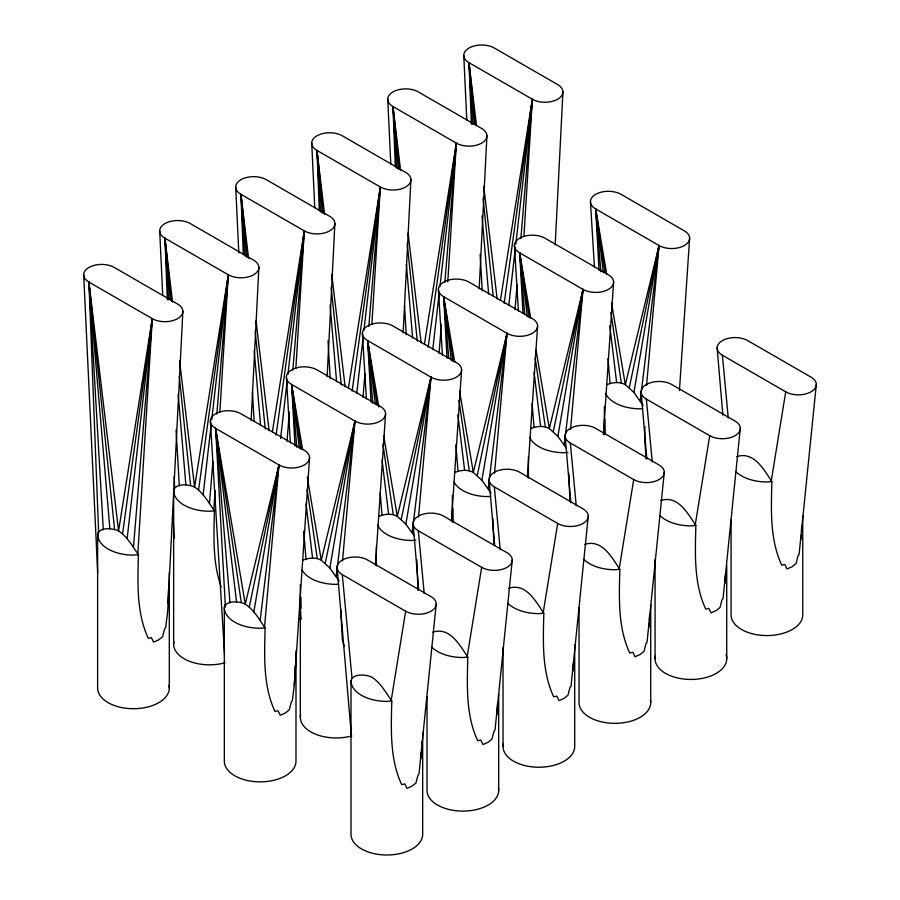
<?xml version="1.0" encoding="UTF-8"?>
<svg xmlns="http://www.w3.org/2000/svg" width="900" height="900" viewBox="0 0 900 900"><rect width="100%" height="100%" fill="white"/><g stroke="black" fill="none" stroke-linecap="round" stroke-linejoin="round"><path stroke-width="1.35" d="M98.269 535.669C96.964 526.545 113.141 528.131 118.575 530.955C127.35 536.771 132.57 546.278 138.409 554.738C137.767 582.773 136.226 612.383 148.297 638.347L151.38 637.605L153.585 642.127L158.681 639.877L162.619 636.671L164.498 629.156L165.645 627.559L167.602 612.45L182.869 311.344M224.955 607.455C225.45 599.951 240.041 601.346 245.261 604.102C254.036 609.919 259.256 619.425 265.095 627.874C264.465 655.92 262.912 685.53 274.984 711.484L278.066 710.752L280.271 715.275L285.368 713.014L289.305 709.819L291.184 702.293L292.331 700.695L294.289 685.586L309.555 457.639M168.446 589.826L168.075 603.428M214.414 510.851L209.475 511.223A35.831 20.689 0 0 1 173.644 490.534C175.511 482.974 188.854 484.267 194.591 487.069C203.355 492.885 208.575 502.391 214.414 510.851C213.795 536.288 212.614 562.725 221.153 586.957M340.673 609.176L342.36 639.911L344.284 646.56M422.674 732.375L422.674 834.311A35.831 20.689 0 0 1 386.843 855A35.831 20.689 0 0 1 351.011 834.311L351.011 680.704C352.879 673.155 366.221 674.438 371.947 677.239C380.723 683.055 385.942 692.561 391.781 701.021C391.151 729.067 389.599 758.666 401.681 784.631L404.764 783.889L406.969 788.423L412.065 786.161L416.002 782.955L417.87 775.44L419.017 773.842L436.241 603.923M416.79 559.688L418.005 590.434M432.697 632.194C449.933 626.467 459.945 645.39 467.798 657.135C467.168 685.181 465.615 714.78 477.686 740.745L480.769 740.002L482.974 744.536L488.07 742.275L492.007 739.069L493.886 731.554L495.034 729.956L512.257 560.036M492.75 518.602L493.931 545.153M508.714 588.308C525.938 582.581 535.961 601.504 543.814 613.249C543.173 641.295 541.631 670.894 553.702 696.859L556.785 696.116L558.99 700.65L564.086 698.389L568.024 695.183L569.903 687.668L571.05 686.07L588.274 516.15M568.789 473.321L569.936 501.266M584.73 544.421C601.954 538.695 611.977 557.618 619.83 569.363C619.189 597.409 617.636 627.008 629.719 652.972L632.801 652.241L635.006 656.764L640.102 654.502L644.04 651.296L645.919 643.781L647.066 642.184L664.29 472.264M644.85 426.634L644.659 437.827L646.043 458.775M660.735 500.535C677.97 494.809 687.982 513.731 695.835 525.476C695.205 553.523 693.653 583.121 705.735 609.086L708.817 608.355L711.023 612.877L716.119 610.616L720.056 607.421L721.935 599.895L723.071 598.298L740.295 428.377M736.751 456.649C753.986 450.923 763.999 469.845 771.851 481.59C771.221 509.636 769.669 539.235 781.74 565.2L784.822 564.469L787.028 568.991L792.124 566.73L796.061 563.535L797.94 556.009L799.087 554.411L816.311 384.491M294.761 676.575L295.11 665.741M421.627 744.3L421.718 741.589M497.554 703.125L496.991 714.847M649.631 613.991L649.361 620.629M801.518 530.28L801.653 526.219M251.134 420.525L258.874 267.457M327.139 376.639L334.89 223.571M403.155 332.752L410.906 179.685M479.171 288.866L486.923 135.799M555.188 244.98L562.939 91.913M294.289 685.586L294.694 677.857M420.986 758.734L421.324 752.288M573.007 670.961L573.413 663.232M649.024 627.075L649.226 623.216M725.04 583.189L725.512 574.166M801.045 539.303L801.248 535.444M137.812 554.029L152.28 318.656L88.931 282.094A17.921 10.339 0 0 1 88.931 267.457A17.921 10.339 0 0 1 114.278 267.457L177.615 304.031A17.921 10.339 0 0 1 177.615 318.656A17.921 10.339 0 0 1 152.28 318.656L118.575 530.955L88.931 282.094L98.595 531.529M213.829 510.142L215.032 490.534M219.859 412.076L228.296 274.77L164.947 238.208A17.921 10.339 0 0 1 164.947 223.571A17.921 10.339 0 0 1 190.282 223.571L253.631 260.145A17.921 10.339 0 0 1 253.631 274.77A17.921 10.339 0 0 1 228.296 274.77L194.591 487.069L179.516 360.551M295.875 368.19L304.312 230.884L240.964 194.321A17.921 10.339 0 0 1 240.964 179.685A17.921 10.339 0 0 1 266.299 179.685L329.647 216.259A17.921 10.339 0 0 1 329.647 230.884A17.921 10.339 0 0 1 304.312 230.884L272.363 432.079M371.88 324.304L380.317 186.998L316.98 150.435A17.921 10.339 0 0 1 316.98 135.799A17.921 10.339 0 0 1 342.315 135.799L405.664 172.373A17.921 10.339 0 0 1 405.664 186.998A17.921 10.339 0 0 1 380.317 186.998L348.379 388.192M447.806 281.812L456.334 143.111L392.985 106.549A17.921 10.339 0 0 1 392.985 91.913A17.921 10.339 0 0 1 418.331 91.913L481.669 128.486A17.921 10.339 0 0 1 481.669 143.111A17.921 10.339 0 0 1 456.334 143.111L424.395 344.306M523.913 236.531L532.35 99.225L469.001 62.663A17.921 10.339 0 0 1 469.001 48.026A17.921 10.339 0 0 1 494.336 48.026L557.685 84.6A17.921 10.339 0 0 1 557.685 99.225A17.921 10.339 0 0 1 532.35 99.225L500.4 300.42M375.457 564.784L385.571 413.752M451.474 520.898L461.588 369.866M527.479 477.011L537.592 325.98M603.405 434.531L613.609 282.094M679.421 390.645L689.625 238.208M133.47 547.2L152.28 318.656L122.558 533.891M209.475 503.314L212.917 461.509M216.821 414.124L228.296 274.77L198.562 490.005M286.988 441.315L289.395 412.054M292.838 370.238L304.312 230.884L276.109 435.015M362.993 397.429L364.95 373.736M368.843 326.351L380.317 186.998L352.125 391.129M439.009 353.543L441.416 324.281M444.859 282.465L456.334 143.111L428.141 347.243M515.025 309.656L517.084 284.569M520.875 238.579L532.35 99.225L504.157 303.356M264.51 627.176L278.966 464.951L215.629 428.377A17.921 10.339 0 0 1 215.629 413.752A17.921 10.339 0 0 1 240.964 413.752L304.312 450.315A17.921 10.339 0 0 1 304.312 464.951A17.921 10.339 0 0 1 278.966 464.951L245.261 604.102L215.629 428.377L225.281 604.665M342.517 560.914L354.983 421.065L291.634 384.491A17.921 10.339 0 0 1 291.634 369.866A17.921 10.339 0 0 1 316.98 369.866L380.317 406.429A17.921 10.339 0 0 1 380.317 421.065A17.921 10.339 0 0 1 354.983 421.065L321.277 560.216L329.85 567.99L339.064 581.006M418.522 517.028L430.999 377.179L367.65 340.605A17.921 10.339 0 0 1 367.65 325.98A17.921 10.339 0 0 1 392.985 325.98L456.334 362.543A17.921 10.339 0 0 1 456.334 377.179A17.921 10.339 0 0 1 430.999 377.179L397.294 516.33L405.855 524.104L414.36 535.984M494.539 473.141L507.015 333.293L443.666 296.719A17.921 10.339 0 0 1 443.666 282.094A17.921 10.339 0 0 1 469.001 282.094L532.35 318.656A17.921 10.339 0 0 1 532.35 333.293A17.921 10.339 0 0 1 507.015 333.293L473.31 472.444L481.871 480.218L491.096 493.234M570.555 429.255L583.02 289.406L519.683 252.833A17.921 10.339 0 0 1 519.683 238.208A17.921 10.339 0 0 1 545.017 238.208L608.366 274.77A17.921 10.339 0 0 1 608.366 289.406A17.921 10.339 0 0 1 583.02 289.406L549.315 428.558L557.887 436.331L566.381 448.211M646.571 385.369L659.036 245.52L595.688 208.946A17.921 10.339 0 0 1 595.688 194.321A17.921 10.339 0 0 1 621.034 194.321L684.371 230.884A17.921 10.339 0 0 1 684.371 245.52A17.921 10.339 0 0 1 659.036 245.52L625.331 384.671L633.904 392.445L643.117 405.473M127.136 538.74L152.28 318.656M203.153 494.854L211.106 425.205M211.748 419.636L228.296 274.77M280.597 438.424L287.123 381.319M287.921 374.355L304.312 230.884M356.771 393.154L363.139 337.433M363.938 330.469L380.317 186.998M432.787 349.267L438.998 294.941M439.942 286.582L456.334 143.111M508.804 305.381L515.329 248.265M515.801 244.091L532.35 99.225M260.156 620.347L278.966 464.951L249.244 607.039M336.173 576.461L354.983 421.065L325.26 563.153M412.178 532.575L430.999 377.179L401.265 519.266M488.194 488.689L507.015 333.293L477.281 475.38M564.21 444.803L583.02 289.406L553.298 431.494M640.226 400.916L659.036 245.52L629.314 387.608M391.196 700.312L405.664 611.235L342.315 574.661A17.921 10.339 0 0 1 342.315 560.036A17.921 10.339 0 0 1 367.65 560.036L430.999 596.61A17.921 10.339 0 0 1 430.999 611.235A17.921 10.339 0 0 1 405.664 611.235M467.213 656.426L481.669 567.349L418.331 530.775A17.921 10.339 0 0 1 418.331 516.15A17.921 10.339 0 0 1 443.666 516.15L507.015 552.724A17.921 10.339 0 0 1 507.015 567.349A17.921 10.339 0 0 1 481.669 567.349M543.217 612.54L557.685 523.462L494.336 486.889A17.921 10.339 0 0 1 494.336 472.264A17.921 10.339 0 0 1 519.683 472.264L583.02 508.838A17.921 10.339 0 0 1 583.02 523.462A17.921 10.339 0 0 1 557.685 523.462M619.234 568.654L633.701 479.576L570.352 443.002A17.921 10.339 0 0 1 570.352 428.377A17.921 10.339 0 0 1 595.688 428.377L659.036 464.951A17.921 10.339 0 0 1 659.036 479.576A17.921 10.339 0 0 1 633.701 479.576M695.25 524.767L709.717 435.69L646.369 399.116A17.921 10.339 0 0 1 646.369 384.491A17.921 10.339 0 0 1 671.704 384.491L735.053 421.065A17.921 10.339 0 0 1 735.053 435.69A17.921 10.339 0 0 1 709.717 435.69M771.266 480.892L785.722 391.804L722.385 355.23A17.921 10.339 0 0 1 722.385 340.605A17.921 10.339 0 0 1 747.72 340.605L811.069 377.179A17.921 10.339 0 0 1 811.069 391.804A17.921 10.339 0 0 1 785.722 391.804M253.834 611.876L278.966 464.951M329.85 567.99L354.983 421.065M405.855 524.104L430.999 377.179M481.871 480.218L507.015 333.293M557.887 436.331L583.02 289.406M633.904 392.445L659.036 245.52M168.986 685.327A35.831 20.689 0 0 1 135.81 708.671A35.831 20.689 0 0 1 97.627 688.028L97.627 534.42L98.28 531.596M295.988 650.857L295.988 761.164A35.831 20.689 0 0 1 260.156 781.852A35.831 20.689 0 0 1 224.325 761.164L224.325 607.567L224.966 604.732M606.533 384.806C612.45 382.365 619.526 381.397 625.331 384.671L611.561 303.03M530.516 428.692C536.434 426.251 543.521 425.284 549.315 428.558L536.017 349.684M454.5 472.579C460.418 470.137 467.505 469.17 473.31 472.444L459.54 390.803M378.484 516.465C384.401 514.024 391.489 513.056 397.294 516.33L383.76 436.072M302.479 560.351C308.396 557.91 315.473 556.942 321.277 560.216L307.271 477.191M642.69 408.634L640.226 408.825A35.831 20.689 0 0 1 605.61 393.491M567.911 452.43L564.21 452.711A35.831 20.689 0 0 1 529.594 437.377M490.669 496.406L488.194 496.598A35.831 20.689 0 0 1 454.118 482.299M771.851 481.59L766.913 481.961A35.831 20.689 0 0 1 735.874 471.623M138.409 554.738L133.47 555.109A35.831 20.689 0 0 1 97.627 534.42M415.89 540.202L412.178 540.484A35.831 20.689 0 0 1 377.572 525.15M695.835 525.476L690.896 525.847A35.831 20.689 0 0 1 659.869 515.509M338.636 584.179L336.173 584.37A35.831 20.689 0 0 1 302.085 570.071M619.83 569.363L614.88 569.734A35.831 20.689 0 0 1 583.852 559.395M265.095 627.874L260.156 628.256A35.831 20.689 0 0 1 224.325 607.567M543.814 613.249L538.875 613.62A35.831 20.689 0 0 1 507.836 603.281M467.798 657.135L462.859 657.506A35.831 20.689 0 0 1 431.82 647.168M391.781 701.021L386.843 701.393A35.831 20.689 0 0 1 351.011 680.704M599.062 270.506L595.688 208.946L606.656 273.983M522.979 312.998L519.683 252.833L530.651 317.858M447.041 358.279L443.666 296.719L454.635 361.744M371.025 402.165L367.65 340.605L378.855 407.014M295.009 446.051L291.634 384.491L302.603 449.516M600.863 271.789L595.688 208.946L605.048 272.486M610.942 312.548L621.326 382.995M524.734 314.28L519.683 252.833L529.234 317.756M535.14 357.817L545.31 426.881M448.729 358.166L443.666 296.719L453.229 361.642M458.921 400.32L469.294 470.767M372.825 403.447L367.65 340.605L377.213 405.529M382.905 444.206L393.277 514.654M296.809 447.334L291.634 384.491L301.196 449.415M307.103 489.476L317.272 558.54M229.995 602.933L215.629 428.377L241.256 602.426M595.688 208.946L603.394 272.801M609.761 325.553L616.624 382.478M519.683 252.833L527.377 316.688M534.082 372.218L540.608 426.364M471.386 124.312L469.001 62.663L476.46 125.224M483.739 186.401L497.149 299.014M443.666 296.719L451.373 360.574M457.897 414.72L464.603 470.25M395.325 166.804L392.985 106.549L400.601 170.494M408.06 233.066L421.144 342.9M367.65 340.605L375.356 404.46M382.05 459.99L388.586 514.136M319.309 210.69L316.98 150.435L324.596 214.38M331.718 274.174L345.127 386.786M291.634 384.491L299.34 448.346M306.034 503.876L312.57 558.023M243.292 254.576L240.964 194.321L248.58 258.266M256.028 320.839L269.111 430.673M215.629 428.377L236.554 601.909M167.333 299.858L164.947 238.208L172.564 302.152M472.579 124.234L469.001 62.663L475.515 125.505M483.053 198.124L493.189 295.886M396.562 168.12L392.985 106.549L399.51 169.391M407.183 243.405L417.319 341.168M320.546 212.006L316.98 150.435L323.494 213.278M331.166 287.291L341.303 385.054M244.53 255.893L240.964 194.321L247.477 257.164M255.15 331.178L265.286 428.94M168.525 299.779L164.947 238.208L171.461 301.05M179.28 376.459L190.575 485.392M103.309 529.785L88.931 282.094L114.57 529.279M722.385 355.23L728.258 417.96M646.369 399.116L652.241 461.846M570.352 443.002L576.225 505.733M494.336 486.889L500.209 549.619M418.331 530.775L424.204 593.505M342.315 574.661L351.968 677.812M717.131 347.918L722.857 415.125M641.126 391.804L646.841 459.011M565.11 435.69L570.825 502.897M469.001 62.663L474.21 123.975M482.006 215.955L488.632 293.996M489.094 479.576L494.696 545.389M392.985 106.549L398.306 169.256M406.35 264.026L412.616 337.882M413.077 523.462L418.68 589.275M316.98 150.435L322.301 213.143M330.098 305.123L336.611 381.769M337.061 567.349L351.484 736.774M240.964 194.321L246.285 257.029M254.205 350.404L260.595 425.655M164.947 238.208L170.156 299.52M178.189 394.29L185.884 484.875M88.931 282.094L109.867 528.761M607.995 358.369L610.065 383.501M532.091 403.65L534.049 427.387M455.85 444.746L458.032 471.274M380.183 492.817L382.027 515.16M303.705 531.113L306.011 559.046M590.445 201.634L594.428 267.255M604.17 427.826L604.597 434.801M514.429 245.52L518.411 311.141M528.154 471.713L528.491 477.293M438.412 289.406L442.395 355.027M452.059 514.204L452.486 521.179M362.407 333.293L366.39 398.914M376.211 560.88L376.47 565.065M286.391 377.179L290.374 442.8M299.947 600.57L301.05 618.727M210.375 421.065L224.528 654.232M480.127 254.385L482.243 290.767M404.516 305.269L406.226 334.654M328.016 340.751L330.21 378.54M252.405 391.635L254.115 421.02M176.074 429.93L179.325 485.899M463.759 55.339L466.785 119.959M387.743 99.225L390.78 163.845M311.726 143.111L314.764 207.731M235.71 186.998L238.815 253.024M159.705 230.884L162.731 295.504M173.216 518.839L174.139 538.504M83.689 274.77L97.661 572.558M174.172 476.426L174.611 487.642M604.991 419.254L605.126 434.149M452.97 508.376L453.094 521.921M300.96 597.51L301.061 608.344M802.744 515.734L802.744 614.88A35.831 20.689 0 0 1 766.913 635.569A35.831 20.689 0 0 1 731.081 614.88L731.081 519.93M726.727 565.211L726.727 658.766M655.065 559.62L655.065 658.766M650.722 604.901L650.722 702.653M604.384 406.294L604.384 434.216M579.049 607.702L579.049 702.653A35.831 20.689 0 0 0 617.231 723.296A35.831 20.689 0 0 0 650.408 699.952M574.706 644.602L574.706 746.539A35.831 20.689 0 0 1 536.524 767.183A35.831 20.689 0 0 1 503.348 743.839M528.379 457.155L528.379 478.103M503.032 647.393L503.032 746.539M498.69 694.08L498.69 790.425M452.363 495.461L452.363 521.989M427.027 696.87L427.027 790.425A35.831 20.689 0 0 0 465.199 811.069A35.831 20.689 0 0 0 498.386 787.725M376.346 546.322L376.346 565.875M300.33 584.629L300.33 717.278M173.644 491.929L173.644 644.141M169.301 572.13L169.301 688.028M726.041 654.727A35.831 20.689 0 0 1 692.077 679.444A35.831 20.689 0 0 1 655.369 656.066M301.05 618.885A35.831 20.689 0 0 1 298.575 619.515M225.034 662.771A35.831 20.689 0 0 1 188.471 660.904A35.831 20.689 0 0 1 173.947 641.441M351.72 735.919A35.831 20.689 0 0 1 315.169 734.04A35.831 20.689 0 0 1 300.645 714.577"/></g></svg>
